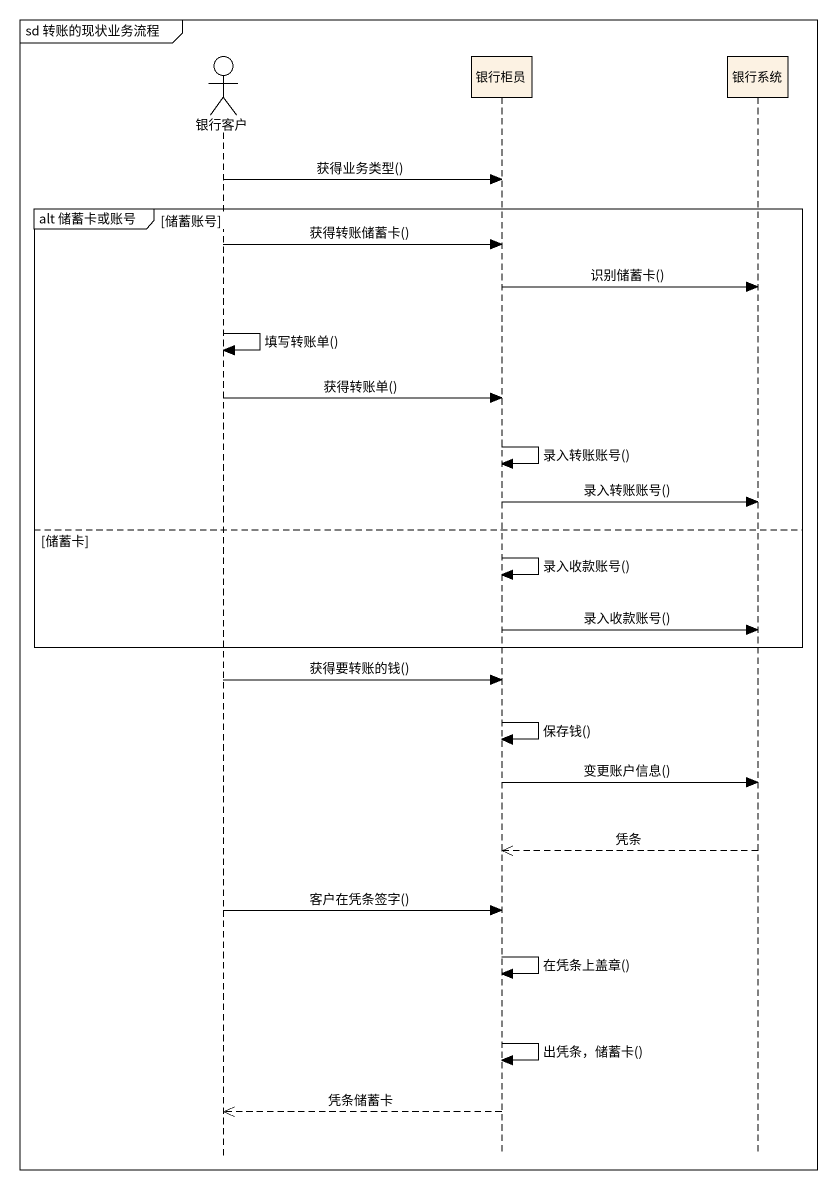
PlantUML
@startuml
mainframe sd 转账的现状业务流程
hide footbox
actor 银行客户
participant 银行柜员
participant 银行系统

银行客户 -> 银行柜员 : 获得业务类型()
group alt 储蓄卡或账号 [储蓄账号]
  银行客户 -> 银行柜员 : 获得转账储蓄卡()
  银行柜员 -> 银行系统 : 识别储蓄卡()
  银行客户 -> 银行客户 : 填写转账单()
  银行客户 -> 银行柜员 : 获得转账单()
  银行柜员 -> 银行柜员 : 录入转账账号()
  银行柜员 -> 银行系统 : 录入转账账号()
else 储蓄卡
  银行柜员 -> 银行柜员 : 录入收款账号()
  银行柜员 -> 银行系统 : 录入收款账号()
end
银行客户 -> 银行柜员 : 获得要转账的钱()
银行柜员 -> 银行柜员 : 保存钱()
银行柜员 -> 银行系统 : 变更账户信息()
银行系统 -->> 银行柜员 : 凭条
银行客户 -> 银行柜员 : 客户在凭条签字()
银行柜员 -> 银行柜员 : 在凭条上盖章()
银行柜员 -> 银行柜员 : 出凭条，储蓄卡()
银行柜员 -->> 银行客户 : 凭条储蓄卡
@enduml
